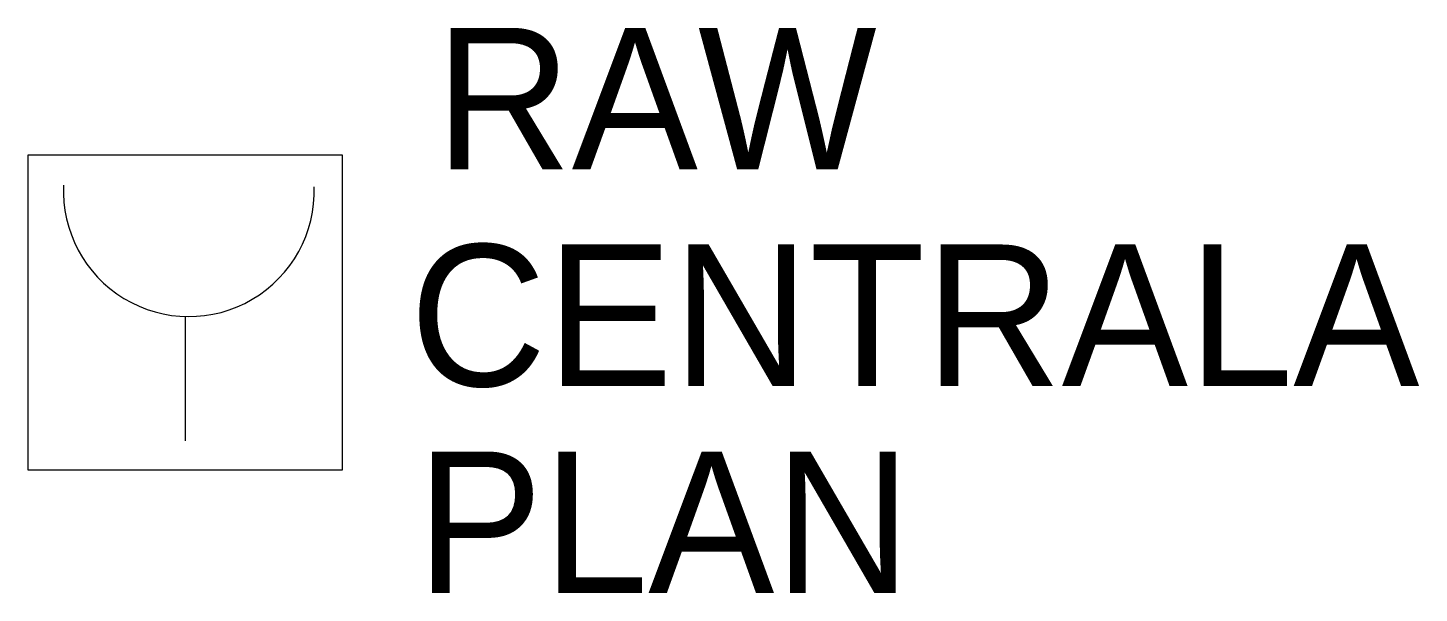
# Model space of a CAD drawing. Header units: millimetres. Extents: x 0 to 1769, y -157 to 562.
import ezdxf

# ---------------------------------------------------------------- set-up
doc = ezdxf.new("R2010")
doc.units = ezdxf.units.MM
doc.header["$LTSCALE"] = 0.25
doc.layers.get('0').update_dxf_attribs({"color": 252})
doc.styles.get("Standard").update_dxf_attribs({"font": 'PM_SMPLX.shx'})

msp = doc.modelspace()

# ---------------------------------------------------------------- linework, layer by layer
msp.add_line((200, 195.1), (200, 37))
msp.add_lwpolyline([(0, 0), (400, 0), (400, 400), (0, 400)], close=True)
msp.add_arc((204.7, 354.4), 159.4, 177.2727, 2.0078)

# ---------------------------------------------------------------- texts
for tag, p, s, flags in [('RAW', (517.7, 381.9), 'XX', 9), ('CENTRALA', (485.5, 106.6), 'xx', 8), ('PLAN', (494.3, -156.5), 'xx', 9)]:
    msp.add_attdef(tag, p, s, height=180, dxfattribs=dict(flags=flags))

doc.saveas('drawing.dxf')
